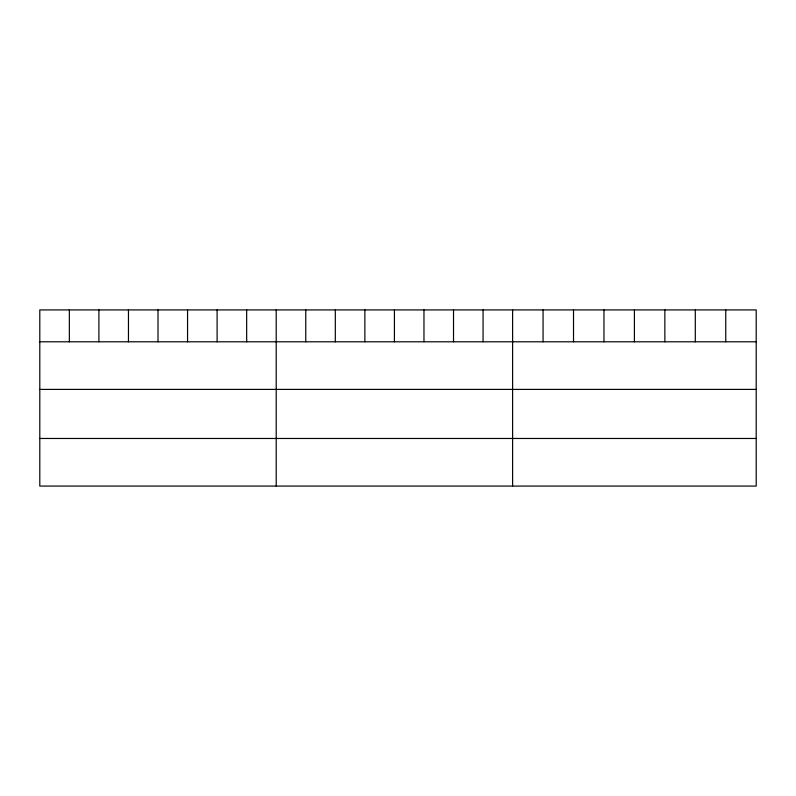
<?xml version="1.0" encoding="UTF-8"?>
<svg xmlns="http://www.w3.org/2000/svg" width="796" height="796" viewBox="0 0 796 796"><rect width="100%" height="100%" fill="white"/><g stroke="black" fill="none" stroke-linecap="round" stroke-linejoin="round"><path stroke-width="1.19" d="M756.2 341.792L756.2 486.077L39.8 486.077L39.8 309.923L756.2 309.923L756.2 341.792L39.8 341.792M39.8 389.403L756.2 389.403M39.8 438.467L756.2 438.467M725.753 309.923L725.753 341.792M695.306 309.923L695.306 341.792M664.859 309.923L664.859 341.792M634.412 309.923L634.412 341.792M603.965 309.923L603.965 341.792M573.518 309.923L573.518 341.792M543.071 309.923L543.071 341.792M512.624 309.923L512.624 486.077M483.072 309.923L483.072 341.792M453.521 309.923L453.521 341.792M423.97 309.923L423.97 341.792M394.418 309.923L394.418 341.792M364.866 309.923L364.866 341.792M335.315 309.923L335.315 341.792M305.764 309.923L305.764 341.792M276.212 309.923L276.212 486.077M246.661 309.923L246.661 341.792M217.109 309.923L217.109 341.792M187.558 309.923L187.558 341.792M158.006 309.923L158.006 341.792M128.454 309.923L128.454 341.792M98.903 309.923L98.903 341.792M69.352 309.923L69.352 341.792"/></g></svg>
